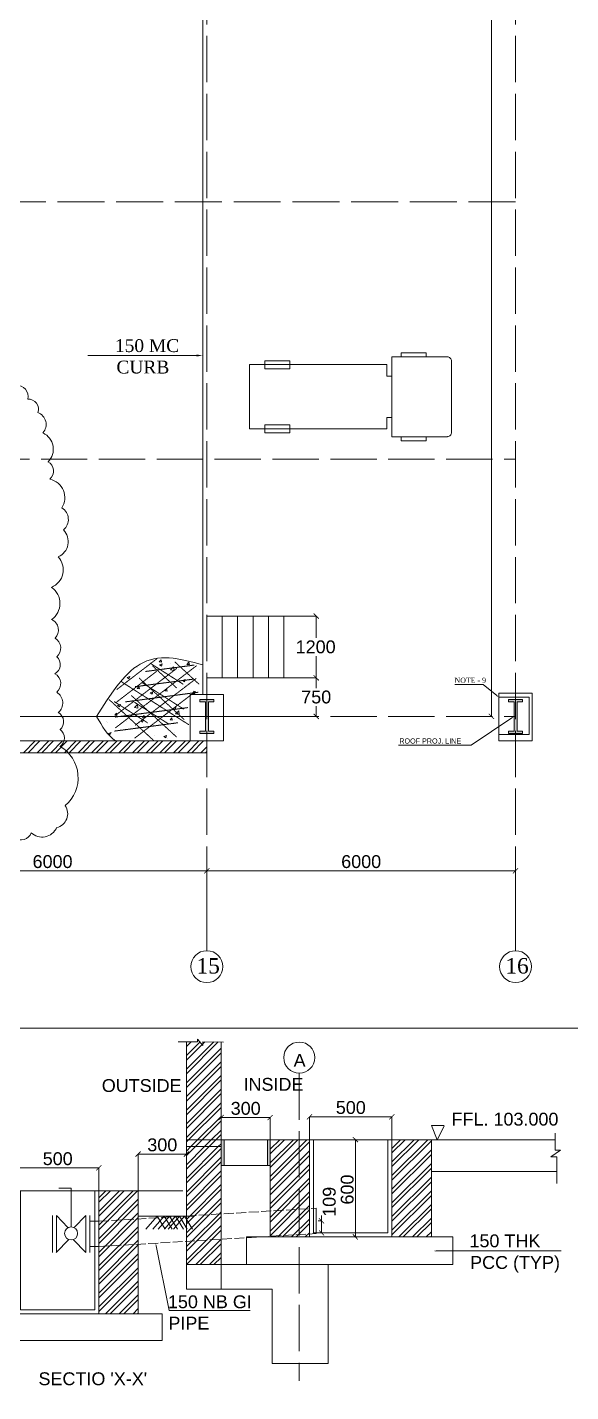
# Model space of a CAD drawing. Header units: inches. Extents: x 2602 to 127694, y 109 to 91908.
# Drawn here: x 93819 to 104382, y 13552 to 40067 of the extents above; entities that cross this region are included whole.
import ezdxf

# ---------------------------------------------------------------- set-up
doc = ezdxf.new("R2010")
doc.units = ezdxf.units.IN
doc.header["$MEASUREMENT"] = 0
doc.linetypes.add('PDF_IMPORT', pattern=[1, 0.8, -0.2])
doc.layers.add('PDF_Geometry', color=7, linetype='Continuous')
doc.layers.add('PDF_Solid Fills', color=7, linetype='Continuous', true_color=0x724639)
doc.layers.add('PDF_Text', color=230, linetype='Continuous', true_color=0xff007f)
doc.styles.add('PDF Arial', font='arial.ttf')
doc.styles.add('PDF Times New Roman', font='times.ttf')

msp = doc.modelspace()

# ---------------------------------------------------------------- hatches: boundary and pattern name
at = {"layer": 'PDF_Solid Fills', "true_color": 0xb85b00, "transparency": 33554559}
for points in [[(99478, 28568), (99492, 28581), (99390, 28680), (99380, 28670)], [(99380, 27469), (99478, 27367), (99492, 27381), (99390, 27479)], [(99390, 26731), (99380, 26718), (99478, 26620), (99492, 26629)], [(97353, 23730), (97251, 23628), (97264, 23618), (97363, 23720)], [(103254, 23628), (103264, 23618), (103362, 23720), (103352, 23730)]]:
    msp.add_hatch(color=32, dxfattribs=at).paths.add_polyline_path(points)
at = {"layer": 'PDF_Solid Fills', "transparency": 33554559}
for points in [[(97445, 27003), (97176, 27003), (97176, 26961), (97281, 26961), (97281, 26387), (97176, 26387), (97176, 26344), (97445, 26344), (97445, 26387), (97340, 26387), (97340, 26961), (97445, 26961)], [(103444, 27003), (103175, 27003), (103175, 26961), (103280, 26961), (103280, 26387), (103175, 26387), (103175, 26344), (103444, 26344), (103444, 26387), (103339, 26387), (103339, 26961), (103444, 26961)]]:
    msp.add_hatch(color=256, dxfattribs=at).paths.add_polyline_path(points)
at = {"layer": 'PDF_Solid Fills', "true_color": 0x00b8b8, "transparency": 33554559}
for points in [[(102795, 26731), (102785, 26718), (102883, 26620), (102896, 26629)], [(97642, 18924), (97632, 18934), (97530, 18836), (97543, 18823)], [(98485, 18836), (98494, 18823), (98596, 18924), (98583, 18934)], [(99360, 18941), (99350, 18951), (99249, 18849), (99259, 18839)], [(100850, 18849), (100863, 18839), (100961, 18941), (100951, 18951)], [(100243, 18396), (100253, 18406), (100154, 18504), (100141, 18495)], [(96031, 18216), (96018, 18226), (95919, 18127), (95929, 18114)], [(96858, 18127), (96867, 18114), (96969, 18216), (96959, 18226)], [(95155, 17858), (95165, 17848), (95263, 17947), (95254, 17957)], [(99583, 16815), (99593, 16828), (99495, 16927), (99485, 16917)], [(99495, 16691), (99485, 16681), (99583, 16582), (99593, 16592)], [(100154, 16615), (100141, 16602), (100243, 16504), (100253, 16513)]]:
    msp.add_hatch(color=132, dxfattribs=at).paths.add_polyline_path(points)
at = {"layer": 'PDF_Solid Fills', "true_color": 0x942500, "transparency": 33554559}
for points in [[(97645, 18445), (97586, 18445), (97586, 17950), (97645, 17950)], [(98540, 18445), (98491, 18445), (98491, 17950), (98540, 17950)]]:
    msp.add_hatch(color=24, dxfattribs=at).paths.add_polyline_path(points)

# ---------------------------------------------------------------- linework, layer by layer
at = {"layer": 'PDF_Geometry', "color": 30, "linetype": 'PDF_IMPORT', "lineweight": 0, "ltscale": 1125.093782, "true_color": 0xff7f00}
for points in [[(103310, 22122), (103310, 88290)], [(97307, 22122), (97307, 78521)], [(11954, 31674), (103310, 31674)], [(11954, 26675), (103310, 26675)], [(99104, 19738), (99104, 13765)]]:
    msp.add_lwpolyline(points, dxfattribs=at)
at = {"layer": 'PDF_Geometry', "color": 132, "lineweight": 0, "true_color": 0x00b8b8}
for points in [[(102841, 26675), (102841, 51496), (102841, 76675)], [(102841, 26675), (102841, 26675)], [(97586, 18445), (97586, 18878), (98540, 18878), (98540, 18445)], [(98540, 18878), (98540, 18878)], [(99305, 18449), (99305, 18895), (100905, 18895), (100905, 18449)], [(100905, 18895), (100905, 18895)], [(97586, 18445), (97586, 18445)], [(98540, 18445), (98540, 18445)], [(99305, 18449), (99305, 18449)], [(100354, 18449), (100197, 18449), (100197, 17327), (100197, 16559), (100354, 16559)], [(100905, 18449), (100905, 18449)], [(95975, 17455), (95975, 18170), (96913, 18170), (96913, 17455)], [(96913, 18170), (96913, 18170)], [(93607, 17455), (93607, 17904), (95211, 17904), (95211, 17455)], [(95211, 17904), (95211, 17904)], [(95211, 17455), (95211, 17455)], [(95975, 17455), (95975, 17455)], [(96913, 17455), (96913, 17455)], [(99541, 16871), (99541, 16973)], [(99475, 16638), (99541, 16638), (99541, 16871), (99475, 16871)]]:
    msp.add_lwpolyline(points, dxfattribs=at)
at = {"layer": 'PDF_Geometry', "color": 12, "lineweight": 0, "true_color": 0xdd0000}
for points in [[(97232, 27102), (97232, 76248)], [(97307, 26200), (91422, 26200), (91422, 25970), (79424, 25970), (77810, 25970), (77810, 26200), (79194, 26200), (79194, 25970)], [(93745, 25970), (93974, 26200)], [(93833, 25970), (94063, 26200)], [(94010, 25970), (94240, 26200)], [(94099, 25970), (94329, 26200)], [(94276, 25970), (94506, 26200)], [(94365, 25970), (94594, 26200)], [(94542, 25970), (94771, 26200)], [(94630, 25970), (94860, 26200)], [(94807, 25970), (95037, 26200)], [(94896, 25970), (95126, 26200)], [(95070, 25970), (95303, 26200)], [(95158, 25970), (95388, 26200)], [(95336, 25970), (95565, 26200)], [(95424, 25970), (95654, 26200)], [(95601, 25970), (95831, 26200)], [(95690, 25970), (95919, 26200)], [(95867, 25970), (96097, 26200)], [(95956, 25970), (96185, 26200)], [(96133, 25970), (96362, 26200)], [(96221, 25970), (96451, 26200)], [(96398, 25970), (96628, 26200)], [(96487, 25970), (96717, 26200)], [(96661, 25970), (96894, 26200)], [(96749, 25970), (96982, 26200)], [(96926, 25970), (97156, 26200)], [(97015, 25970), (97245, 26200)], [(97192, 25970), (97307, 26085)], [(97281, 25970), (97307, 25996)], [(91422, 25970), (97307, 25970)], [(99665, 16021), (99665, 14102), (98576, 14102), (98576, 15546), (96913, 15546), (96913, 20354)], [(96913, 20348), (96917, 20354)], [(96913, 20259), (97005, 20354)], [(96913, 19820), (97445, 20348)], [(96913, 19731), (97530, 20348)], [(96913, 20085), (97176, 20345)], [(96913, 19997), (97218, 20299)], [(96913, 19554), (97586, 20227)], [(97232, 20315), (97271, 20354)], [(97586, 15546), (97586, 20354)], [(96913, 19466), (97586, 20138)], [(96913, 19288), (97586, 19961)], [(96913, 19200), (97586, 19872)], [(96913, 19023), (97586, 19698)], [(96913, 18934), (97586, 19610)], [(96913, 18757), (97586, 19433)], [(96913, 18668), (97586, 19344)], [(96913, 18495), (97586, 19167)], [(96913, 18406), (96953, 18445), (97586, 19078)], [(96913, 18229), (96999, 18314), (97130, 18445), (97586, 18901)], [(96913, 18140), (97087, 18314), (97218, 18445), (97586, 18813)], [(96913, 17963), (97264, 18314), (97396, 18445), (97586, 18636)], [(101922, 18714), (101788, 18449), (101676, 18724), (101922, 18724)], [(96913, 17875), (97353, 18314), (97484, 18445), (97586, 18547)], [(96913, 17698), (97530, 18314), (97586, 18370)], [(98481, 18449), (104074, 18449)], [(98540, 18262), (98727, 18449)], [(98540, 17999), (98993, 18449)], [(98540, 17734), (99255, 18449)], [(98540, 18439), (98550, 18449)], [(98540, 18176), (98816, 18449)], [(98540, 17911), (99078, 18449)], [(98540, 18449), (98540, 16559), (101673, 16559), (101673, 18449)], [(98540, 17645), (99305, 18409)], [(99305, 18537), (99305, 16559)], [(99383, 18449), (99383, 16638), (100830, 16638), (100830, 18449)], [(100905, 18281), (101076, 18449)], [(100905, 18016), (101338, 18449)], [(100905, 17753), (101604, 18449)], [(100905, 18193), (101164, 18449)], [(100905, 17927), (101427, 18449)], [(100905, 18449), (100905, 16559)], [(100905, 17665), (101673, 18429)], [(96913, 17609), (97586, 18281)], [(96913, 17432), (97586, 18108)], [(98540, 17468), (99305, 18232)], [(98540, 17379), (99305, 18144)], [(100905, 17488), (101673, 18252)], [(100905, 17399), (101673, 18163)], [(96913, 17343), (97586, 18019)], [(96913, 17166), (97586, 17842)], [(98540, 17202), (99305, 17967)], [(98540, 17114), (99305, 17878)], [(100905, 17222), (101673, 17986)], [(100905, 17133), (101673, 17898)], [(104110, 17832), (101673, 17832)], [(96913, 17078), (97586, 17753)], [(96913, 16900), (96982, 16969), (97586, 17576)], [(98540, 16937), (99305, 17704)], [(98540, 16848), (99305, 17616)], [(100905, 16956), (101673, 17721)], [(100905, 16868), (101673, 17632)], [(96841, 17455), (92843, 17455), (92843, 15067), (92377, 15067), (92377, 14549), (96441, 14549), (96441, 15067), (95975, 15067), (95975, 17455)], [(93607, 17455), (93607, 15067), (95211, 15067), (95211, 17455)], [(93686, 17455), (93686, 15146), (95132, 15146), (95132, 17455)], [(95211, 17320), (95345, 17455)], [(95211, 17055), (95611, 17455)], [(95211, 16789), (95874, 17455)], [(95211, 17232), (95434, 17455)], [(95211, 16966), (95700, 17455)], [(95211, 16700), (95962, 17455)], [(95211, 16523), (95975, 17291)], [(96913, 16815), (97074, 16976), (97586, 17488)], [(96913, 16638), (97264, 16989), (97586, 17310)], [(98540, 16671), (99305, 17438)], [(98540, 16582), (99305, 17350)], [(100905, 16691), (101673, 17455)], [(100905, 16602), (101673, 17366)], [(95211, 16435), (95975, 17202)], [(95211, 16258), (95975, 17025)], [(96913, 16549), (97356, 16992), (97586, 17222)], [(96913, 16372), (97022, 16481), (97546, 17005), (97586, 17045)], [(98691, 16559), (99305, 17173)], [(98780, 16559), (99305, 17084)], [(101040, 16559), (101673, 17192)], [(101128, 16559), (101673, 17104)], [(95211, 16172), (95975, 16937)], [(95211, 15995), (95975, 16759)], [(95975, 16963), (97051, 16963)], [(96123, 16713), (96343, 16963), (96497, 16713)], [(96261, 16713), (96480, 16963), (96635, 16713)], [(96366, 16713), (96585, 16963), (96739, 16713)], [(96484, 16713), (96700, 16963), (96854, 16713)], [(96556, 16713), (96776, 16963), (96930, 16713)], [(96661, 16713), (96877, 16963), (97031, 16713)], [(96913, 16284), (97117, 16487), (97586, 16956)], [(96913, 16107), (97304, 16497), (97586, 16779)], [(98957, 16559), (99305, 16907)], [(99045, 16559), (99305, 16818)], [(101305, 16559), (101673, 16927)], [(101394, 16559), (101673, 16838)], [(95211, 15907), (95975, 16671)], [(95211, 15729), (95975, 16494)], [(98078, 16021), (98078, 16559), (102093, 16559), (102093, 16021), (96913, 16021)], [(96917, 16021), (97399, 16504), (97586, 16691)], [(97094, 16021), (97586, 16513), (97586, 16517)], [(99223, 16559), (99305, 16641)], [(101571, 16559), (101673, 16661)], [(101656, 16559), (101673, 16572)], [(95211, 15641), (95975, 16405)], [(95211, 15464), (95975, 16228)], [(96323, 16389), (96579, 15129), (96582, 15129), (98153, 15129)], [(97182, 16021), (97586, 16428)], [(97359, 16021), (97586, 16251)], [(101765, 16287), (102841, 16287), (104195, 16287)], [(102841, 16287), (102841, 16287)], [(95211, 15375), (95975, 16139)], [(95211, 15198), (95975, 15962)], [(97448, 16021), (97586, 16162)], [(95211, 15109), (95975, 15874)], [(95342, 15067), (95975, 15700)], [(95431, 15067), (95975, 15611)], [(95608, 15067), (95975, 15434)], [(95696, 15067), (95975, 15346)], [(95874, 15067), (95975, 15169)], [(92843, 15067), (95975, 15067)], [(95962, 15067), (95975, 15080)]]:
    msp.add_lwpolyline(points, dxfattribs=at)
at = {"layer": 'PDF_Geometry', "color": 30, "linetype": 'PDF_IMPORT', "lineweight": 0, "ltscale": 1141.494566, "true_color": 0xff7f00}
msp.add_lwpolyline([(103310, 36673), (11954, 36673), (5732, 36673)], dxfattribs=at)
at = {"layer": 'PDF_Geometry', "color": 230, "lineweight": 0, "true_color": 0xff007f}
for points in [[(97107, 33688), (96293, 33688), (94994, 33688)], [(102946, 27079), (102680, 27295), (102129, 27295)], [(102680, 27295), (102680, 27295)], [(103237, 26646), (102447, 26118), (101036, 26118)], [(102447, 26118), (102447, 26118)]]:
    msp.add_lwpolyline(points, dxfattribs=at)
at = {"layer": 'PDF_Geometry', "color": 202, "lineweight": 0, "true_color": 0x8a00b8}
for points in [[(101086, 33741), (101574, 33741), (101574, 33662), (101086, 33662)], [(98435, 33587), (98924, 33587), (98924, 33432), (98435, 33432)], [(98435, 32186), (98924, 32186), (98924, 32340), (98435, 32340)], [(101086, 32032), (101574, 32032), (101574, 32111), (101086, 32111)]]:
    msp.add_lwpolyline(points, close=True, dxfattribs=at)
for points in [[(100902, 33288), (100807, 33288), (100807, 33511), (98140, 33511), (98140, 32261), (100807, 32261), (100807, 32484), (100902, 32484)], [(102063, 33580), (102063, 32193)]]:
    msp.add_lwpolyline(points, dxfattribs=at)
msp.add_lwpolyline([(101984, 32111), (100902, 32111), (100902, 33662), (101984, 33662, -0.414222), (102066, 33582)], format="xyb", dxfattribs=at)
at = {"layer": 'PDF_Geometry', "lineweight": 0}
for points in [[(94027, 32578, 0.520529), (93830, 32842, 0.520552), (93598, 33106)], [(94290, 28555, 0.520531), (94291, 29183, 0.52053), (94422, 29775, 0.520582), (94522, 30300, 0.520564), (94490, 30726, 0.520582), (94260, 31285)], [(94422, 26751, 0.520531), (94391, 27144, 0.520552), (94357, 27505, 0.520586), (94391, 27833, 0.520552), (94359, 28195, 0.520577), (94293, 28557)], [(94555, 24943, 0.52057), (94456, 26092, 0.520541), (94456, 26422)], [(93568, 24319, 0.520576), (93895, 24415, 0.520572), (94388, 24513)]]:
    msp.add_lwpolyline(points, format="xyb", dxfattribs=at)
for points in [[(93827, 32839), (93827, 32839)], [(94024, 32576), (94024, 32576)], [(94122, 32183), (94122, 32183)], [(94220, 31625), (94220, 31625)], [(94256, 31284), (94256, 31284)], [(94486, 30726), (94486, 30726)], [(94519, 30297), (94519, 30297)], [(94420, 29772), (94420, 29772)], [(94289, 29181), (94289, 29181)], [(94289, 28555), (94289, 28555)], [(94355, 28194), (94355, 28194)], [(94388, 27833), (94388, 27833)], [(94355, 27505), (94355, 27505)], [(94388, 27141), (94388, 27141)], [(94420, 26747), (94420, 26747)], [(94453, 26419), (94453, 26419)], [(94453, 26091), (94453, 26091)], [(94552, 24940), (94552, 24940)], [(93896, 24415), (93896, 24415)], [(94388, 24514), (94388, 24514)], [(104080, 18577), (104080, 18245), (104182, 18245), (103998, 18114), (104110, 18117), (104110, 17599)]]:
    msp.add_lwpolyline(points, dxfattribs=at)
at = {"layer": 'PDF_Geometry', "color": 15, "lineweight": 0, "true_color": 0x944a4a}
for points in [[(97307, 28624), (98809, 28624), (98809, 27423), (97307, 27423)], [(97609, 28624), (97609, 27423)], [(97907, 28624), (97907, 27423)], [(98209, 28624), (98209, 27423)], [(98507, 28624), (98507, 27423)]]:
    msp.add_lwpolyline(points, dxfattribs=at)
at = {"layer": 'PDF_Geometry', "color": 32, "lineweight": 0, "true_color": 0xb85b00}
for points in [[(98809, 28624), (99436, 28624), (99436, 28201)], [(98809, 28624), (98809, 28624)], [(99436, 27226), (99436, 27423), (98809, 27423), (99436, 27423), (99436, 27846)], [(98809, 27423), (98809, 27423)], [(98809, 27423), (98809, 27423)], [(99436, 27423), (99436, 27423)], [(22421, 26675), (99436, 26675), (99436, 26872)], [(99436, 26675), (99436, 26675)], [(79309, 23674), (85308, 23674), (91308, 23674), (97307, 23674), (103310, 23674)], [(97307, 23674), (97307, 23674)], [(97307, 23674), (97307, 23674)], [(97307, 23674), (97307, 23674)], [(103310, 23674), (103310, 23674)], [(103310, 23674), (103310, 23674)]]:
    msp.add_lwpolyline(points, dxfattribs=at)
at = {"layer": 'PDF_Geometry', "color": 4, "lineweight": 0}
for points in [[(97228, 27679), (97061, 27722), (96897, 27761), (96733, 27791), (96654, 27804), (96575, 27810), (96500, 27814), (96425, 27814), (96352, 27807), (96280, 27797), (96211, 27777), (96142, 27755), (96077, 27725), (96015, 27692), (95952, 27653), (95893, 27610), (95834, 27561), (95778, 27508), (95723, 27453), (95667, 27390), (95562, 27262), (95460, 27125), (95359, 26980), (95165, 26675), (95247, 26534), (95290, 26465), (95336, 26400), (95381, 26341), (95431, 26288), (95480, 26239), (95536, 26200)], [(95959, 27630), (95959, 27630)], [(96602, 27695), (96602, 27695)], [(96759, 27594), (96759, 27594)], [(97002, 27679), (97002, 27679)], [(97159, 27577), (97159, 27577)], [(96451, 27315), (96451, 27315)], [(96697, 26859), (96697, 26859)], [(95355, 26583), (95355, 26583)], [(95375, 26554), (95375, 26554)], [(95755, 26567), (95755, 26567)], [(96687, 26610), (96687, 26610)], [(95555, 26390), (95555, 26390)], [(96287, 26301), (96287, 26301)], [(96549, 26255), (96549, 26255)], [(96677, 26360), (96677, 26360)], [(96264, 26219), (96264, 26219)]]:
    msp.add_lwpolyline(points, dxfattribs=at)
at = {"layer": 'PDF_Geometry', "color": 4, "linetype": 'PDF_IMPORT', "lineweight": 0}
for points in [[(95532, 26452), (97107, 27659)], [(95542, 26702), (96723, 27607)], [(95562, 27200), (96343, 27800)], [(96116, 27548), (97061, 27672)], [(96202, 27712), (96851, 27299)], [(96254, 27656), (96720, 27230)], [(96690, 27732), (97156, 27302)], [(95552, 26951), (96333, 27551)], [(95650, 27348), (96956, 26515)], [(95919, 26505), (97100, 27410)], [(95919, 27253), (97054, 27400)], [(95995, 27417), (96867, 26616)], [(96051, 27331), (96864, 26813)], [(95723, 26957), (97140, 27144)], [(95844, 27079), (96717, 26278)], [(95910, 26255), (97090, 27161)], [(95408, 27003), (96280, 26203)], [(95506, 26964), (96156, 26551)], [(95526, 26662), (96943, 26846)], [(95906, 26948), (96556, 26534)], [(95516, 26390), (96746, 26551)]]:
    msp.add_lwpolyline(points, dxfattribs=at)
at = {"layer": 'PDF_Geometry', "color": 4, "lineweight": 0}
for points in [[(96421, 27777), (96431, 27728), (96385, 27735)], [(96441, 27695), (96425, 27650), (96389, 27676)], [(96605, 27577), (96664, 27640), (96671, 27568)], [(96959, 27728), (96969, 27682), (96923, 27686)], [(95811, 27453), (95795, 27407), (95759, 27433)], [(96890, 27394), (96874, 27348), (96838, 27374)], [(95988, 27259), (95998, 27213), (95952, 27217)], [(96257, 27151), (96244, 27105), (96205, 27131)], [(96526, 27213), (96536, 27164), (96490, 27171)], [(97064, 27164), (97074, 27118), (97028, 27121)], [(95628, 26908), (95614, 26862), (95575, 26889)], [(95969, 26836), (95903, 26846), (95962, 26908)], [(96707, 26849), (96690, 26803), (96654, 26829)], [(96769, 26711), (96703, 26725), (96762, 26784)], [(95555, 26741), (95562, 26695), (95519, 26698)], [(96077, 26606), (96060, 26561), (96024, 26587)], [(96093, 26695), (96097, 26675), (96100, 26649), (96057, 26652), (96074, 26675)], [(96631, 26649), (96638, 26600), (96595, 26606)], [(95447, 26364), (95431, 26321), (95395, 26344)], [(96523, 26305), (96510, 26259), (96471, 26285)]]:
    msp.add_lwpolyline(points, close=True, dxfattribs=at)
at = {"layer": 'PDF_Geometry', "color": 17, "lineweight": 0, "true_color": 0x724639}
for points in [[(97632, 27102), (97632, 26200), (96985, 26200), (96985, 27102)], [(103631, 27125), (103631, 26200), (102985, 26200), (102985, 27125)], [(103575, 27046), (103575, 26321), (102985, 26321), (102985, 27046)], [(97281, 26675), (97281, 26387), (97176, 26387), (97176, 26344), (97310, 26344), (97176, 26344), (97176, 26387), (97281, 26387), (97281, 26675), (97281, 26961), (97176, 26961), (97176, 27003), (97310, 27003), (97176, 27003), (97176, 26961), (97281, 26961)], [(97340, 26675), (97340, 26387), (97445, 26387), (97445, 26344), (97310, 26344), (97445, 26344), (97445, 26387), (97340, 26387), (97340, 26675), (97340, 26961), (97445, 26961), (97445, 27003), (97310, 27003), (97445, 27003), (97445, 26961), (97340, 26961)], [(103280, 26675), (103280, 26387), (103175, 26387), (103175, 26344), (103310, 26344), (103175, 26344), (103175, 26387), (103280, 26387), (103280, 26675), (103280, 26961), (103175, 26961), (103175, 27003), (103310, 27003), (103175, 27003), (103175, 26961), (103280, 26961)], [(103339, 26675), (103339, 26387), (103444, 26387), (103444, 26344), (103310, 26344), (103444, 26344), (103444, 26387), (103339, 26387), (103339, 26675), (103339, 26961), (103444, 26961), (103444, 27003), (103310, 27003), (103444, 27003), (103444, 26961), (103339, 26961)]]:
    msp.add_lwpolyline(points, close=True, dxfattribs=at)
at = {"layer": 'PDF_Geometry', "color": 30, "lineweight": 0, "true_color": 0xff7f00}
for points in [[(97307, 23674), (97307, 23674), (97307, 23674)], [(103310, 23674), (103310, 23674), (103310, 23674)]]:
    msp.add_lwpolyline(points, close=True, dxfattribs=at)
for points in [[(97307, 23674), (97307, 22122)], [(103310, 23674), (103306, 22122), (103310, 22122)]]:
    msp.add_lwpolyline(points, dxfattribs=at)
at = {"layer": 'PDF_Geometry', "lineweight": 0}
msp.add_lwpolyline([(89044, 20617), (104569, 20617), (104569, 13355), (89044, 13355)], close=True, dxfattribs=at)
at = {"layer": 'PDF_Geometry', "color": 24, "lineweight": 0, "true_color": 0x942500}
for points in [[(96749, 20354), (97127, 20354), (97127, 20400), (97232, 20282), (97232, 20354), (97635, 20345)], [(96913, 18445), (97586, 18445), (97645, 18445), (97645, 17950), (97586, 17950)], [(97586, 18314), (96913, 18314)], [(97645, 18445), (98491, 18445), (98491, 17950), (97645, 17950)], [(98491, 18445), (98540, 18445)], [(98491, 17950), (98540, 17950)], [(99432, 16625), (99436, 17117)], [(95034, 16864), (95211, 16864)], [(95034, 16372), (95211, 16372)]]:
    msp.add_lwpolyline(points, dxfattribs=at)
at = {"layer": 'PDF_Geometry', "color": 13, "lineweight": 0, "true_color": 0xb85b5b}
for points in [[(94670, 16753), (94670, 17507), (94430, 17507)], [(94306, 16976), (94306, 16258)], [(94607, 16740), (94384, 16976), (94384, 16258)], [(94729, 16740), (94955, 16976), (94955, 16258)], [(95034, 16976), (95034, 16258)], [(94381, 16258), (94624, 16507)], [(94958, 16258), (94712, 16507)]]:
    msp.add_lwpolyline(points, dxfattribs=at)
at = {"layer": 'PDF_Geometry', "color": 24, "linetype": 'PDF_IMPORT', "lineweight": 0, "ltscale": 243.085956, "true_color": 0x942500}
msp.add_lwpolyline([(95211, 16864), (99436, 17117)], dxfattribs=at)
at = {"layer": 'PDF_Geometry', "color": 24, "linetype": 'PDF_IMPORT', "lineweight": 0, "ltscale": 239.810646, "true_color": 0x942500}
msp.add_lwpolyline([(95211, 16372), (99432, 16625)], dxfattribs=at)
at = {"layer": 'PDF_Geometry', "color": 30, "lineweight": 0, "true_color": 0xff7f00}
for centre, radius in [((97309, 21812), 310), ((103311, 21812), 310), ((99106, 20044), 303)]:
    msp.add_circle(centre, radius, dxfattribs=at)
at = {"layer": 'PDF_Geometry', "color": 13, "lineweight": 0, "true_color": 0xb85b5b}
msp.add_circle((94671, 16627), 126, dxfattribs=at)
at = {"layer": 'PDF_Geometry', "lineweight": 0}
for centre, radius, start, end in [((93937, 32348), 248, 319.047, 69.0472), ((93979, 31869), 346, 315.017, 65.0153), ((94120, 31443), 208, 310.9052, 60.9028), ((94324, 26572), 202, 310.7143, 60.7165), ((94324, 24784), 280, 283.9417, 33.9388)]:
    msp.add_arc(centre, radius, start, end, dxfattribs=at)
at = {"layer": 'PDF_Geometry', "color": 202, "lineweight": 0, "true_color": 0x8a00b8}
msp.add_arc((101986, 32194), 80.4, 269.9992, 0.0008, dxfattribs=at)
at = {"layer": 'PDF_Solid Fills', "color": 230, "true_color": 0xff007f, "transparency": 33554559}
for points in [[(97107, 33708), (97232, 33688), (97107, 33669)], [(102952, 27085), (102985, 27046), (102939, 27072)], [(103234, 26652), (103280, 26675), (103244, 26639)]]:
    msp.add_solid(points, dxfattribs=at)
at = {"layer": 'PDF_Solid Fills', "color": 12, "true_color": 0xdd0000, "transparency": 33554559}
for points in [[(96316, 16389), (96313, 16438), (96333, 16392)], [(101765, 16277), (101715, 16287), (101765, 16294)]]:
    msp.add_solid(points, dxfattribs=at)

# ---------------------------------------------------------------- texts
at = {"layer": 'PDF_Text', "color": 32, "true_color": 0xdd6d00, "char_height": 250, "attachment_point": 7, "style": 'PDF Times New Roman'}
for s, insert in [('150 MC', (95523, 33752)), ('CURB', (95552, 33335))]:
    msp.add_mtext(s, dxfattribs=dict(at, insert=insert))
at = {"layer": 'PDF_Text', "color": 32, "true_color": 0xb85b00, "attachment_point": 7, "style": 'PDF Arial'}
for s, insert, char_height in [('1200', (99036, 27898), 250), ('750', (99144, 26924), 250), ('6000', (93922, 23725), 250), ('6000', (99921, 23725), 250), ('A', (98996, 19866), 250), ('OUTSIDE', (95267, 19373), 250), ('INSIDE', (98022, 19396), 250), ('FFL. 103.000', (102066, 18720), 249.99), ("SECTIO 'X-X'", (94037, 13675), 249.99)]:
    msp.add_mtext(s, dxfattribs=dict(at, insert=insert, char_height=char_height))
at = {"layer": 'PDF_Text', "char_height": 100, "attachment_point": 7}
for s, insert, style in [('NOTE - 9', (102125, 27326), 'PDF Times New Roman'), ('ROOF PROJ. LINE', (101050, 26146), 'PDF Arial')]:
    msp.add_mtext(s, dxfattribs=dict(at, insert=insert, style=style))
at = {"layer": 'PDF_Text', "color": 30, "true_color": 0xff7f00, "char_height": 300, "attachment_point": 7, "style": 'PDF Times New Roman'}
for s, insert in [('15', (97109, 21674)), ('16', (103112, 21674))]:
    msp.add_mtext(s, dxfattribs=dict(at, insert=insert))
at = {"layer": 'PDF_Text', "color": 132, "true_color": 0x00b8b8, "char_height": 250, "attachment_point": 7, "style": 'PDF Arial'}
for s, insert in [('300', (97773, 18930)), ('500', (99816, 18946)), ('300', (96152, 18221)), ('500', (94119, 17952))]:
    msp.add_mtext(s, dxfattribs=dict(at, insert=insert))
at = {"layer": 'PDF_Text', "color": 132, "true_color": 0x00b8b8, "char_height": 250, "attachment_point": 7, "rotation": 90, "style": 'PDF Arial'}
for s, insert in [('109', (99817, 16950)), ('600', (100165, 17189))]:
    msp.add_mtext(s, dxfattribs=dict(at, insert=insert))
at = {"layer": 'PDF_Text', "color": 12, "true_color": 0xdd0000, "char_height": 250, "attachment_point": 7, "style": 'PDF Arial'}
for s, insert in [('150 THK', (102414, 16355)), ('PCC (TYP)', (102427, 15863)), ('150 NB GI', (96553, 15171)), ('PIPE', (96562, 14759))]:
    msp.add_mtext(s, dxfattribs=dict(at, insert=insert))

doc.saveas('drawing.dxf')
